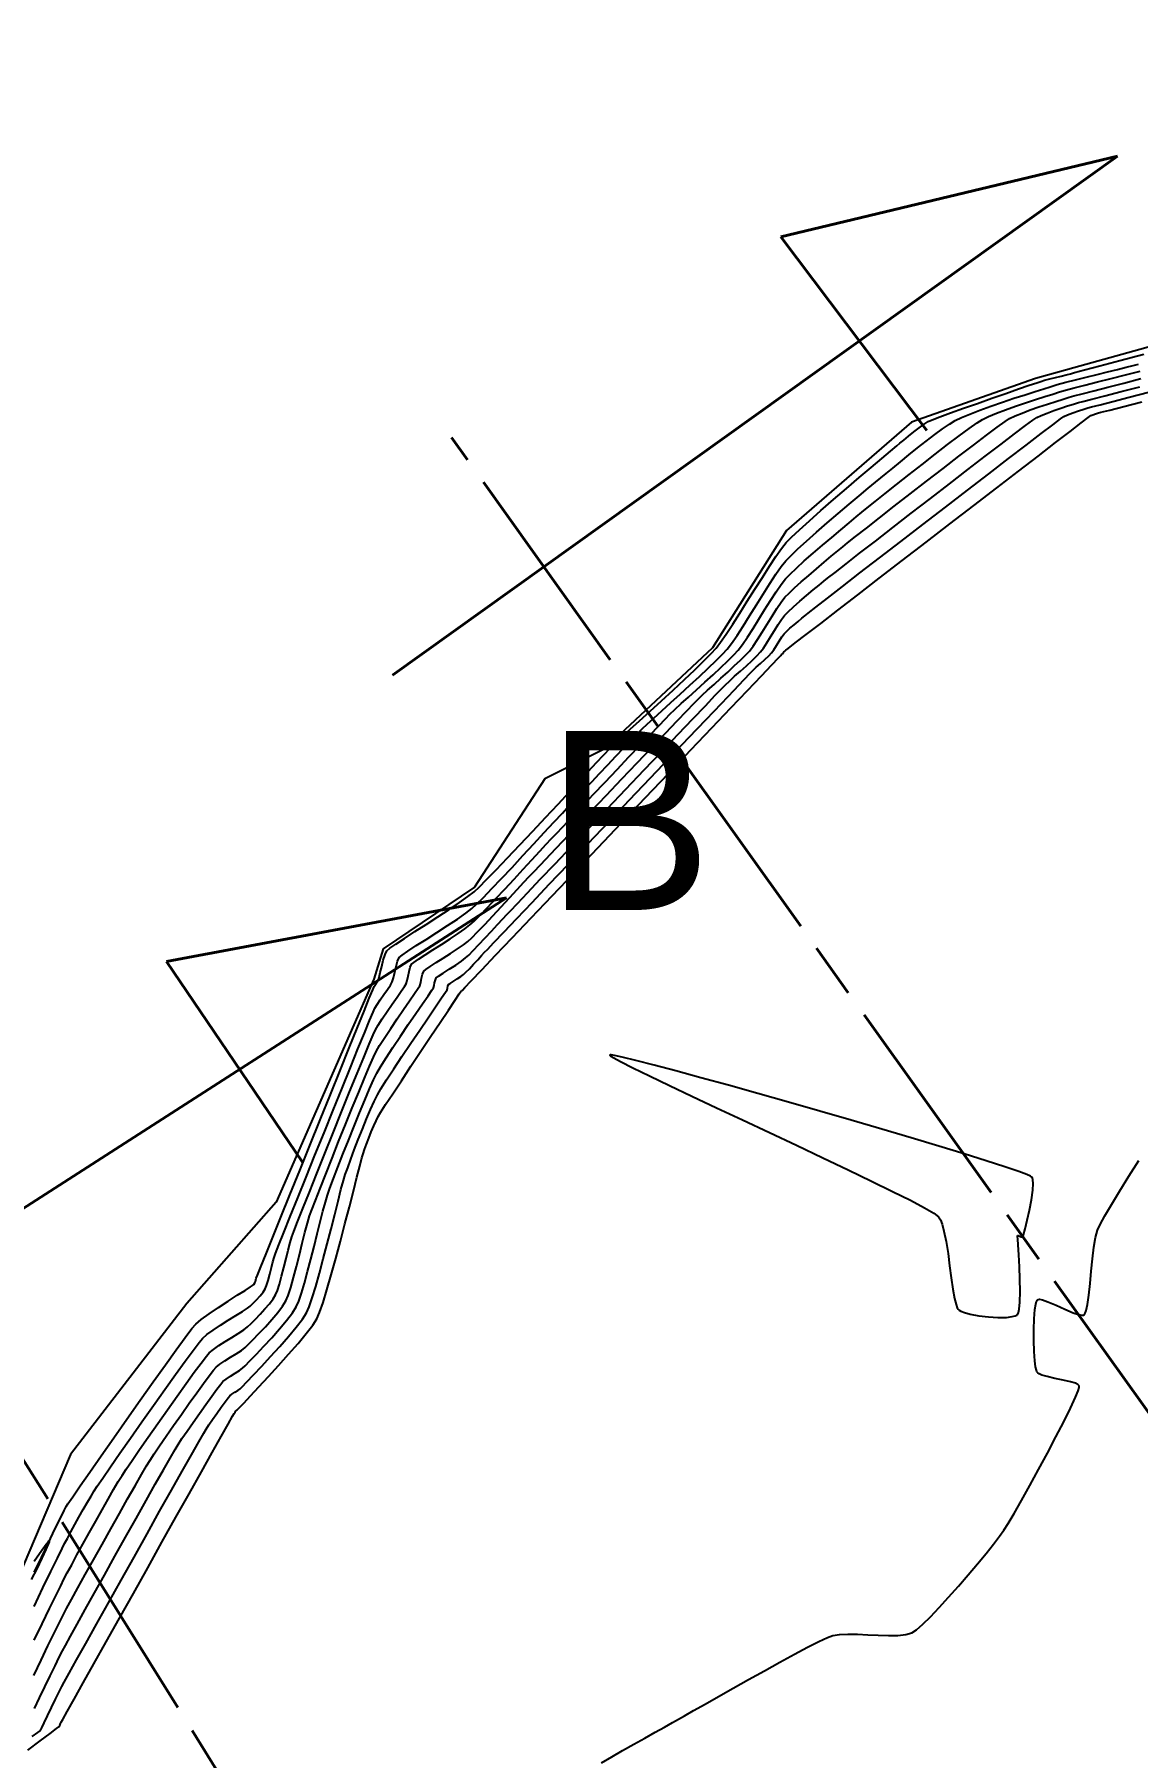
# Model space of a CAD drawing. Header units: metres. Extents: x 708931 to 723899, y 5405153 to 5413472.
# Drawn here: x 709783.1 to 709906.4, y 5412089.5 to 5412281.9 of the extents above; entities that cross this region are included whole.
import ezdxf

# ---------------------------------------------------------------- set-up
doc = ezdxf.new("R2010")
doc.units = ezdxf.units.M
doc.header["$LTSCALE"] = 12.7
doc.header["$MEASUREMENT"] = 0
doc.linetypes.add('ACAD_ISO08W100', pattern=[36, 24, -3, 6, -3])
for name, color, linetype in [('CONT-MJR1', 252, 'Continuous'), ('CONT-MNR1', 251, 'Continuous'), ('contornos2', 7, 'Continuous')]:
    doc.layers.add(name, color=color, linetype=linetype)
doc.layers.add('corte', color=214, linetype='ACAD_ISO08W100', lineweight=40)

msp = doc.modelspace()

# ---------------------------------------------------------------- linework, layer by layer
at = {"layer": 'CONT-MJR1', "elevation": 240, "flags": 128}
msp.add_lwpolyline([(709783.03, 5412098.7), (709783.85, 5412100.39), (709784.62, 5412101.99), (709785.32, 5412103.43), (709785.9, 5412104.61), (709786.32, 5412105.44), (709786.7, 5412106.15), (709787.26, 5412107.18), (709787.97, 5412108.47), (709788.79, 5412109.97), (709789.7, 5412111.61), (709790.66, 5412113.33), (709791.64, 5412115.08), (709792.6, 5412116.79), (709793.51, 5412118.41), (709794.35, 5412119.87), (709795.07, 5412121.13), (709795.64, 5412122.11), (709796.03, 5412122.75), (709796.48, 5412123.43), (709797.09, 5412124.34), (709797.83, 5412125.42), (709798.66, 5412126.61), (709799.53, 5412127.84), (709800.41, 5412129.08), (709801.25, 5412130.25), (709802.01, 5412131.3), (709802.65, 5412132.16), (709803.13, 5412132.79), (709803.41, 5412133.12), (709803.82, 5412133.45), (709804.38, 5412133.83), (709805.02, 5412134.22), (709805.66, 5412134.62), (709806.23, 5412134.99), (709806.65, 5412135.31), (709807, 5412135.64), (709807.53, 5412136.17), (709808.19, 5412136.86), (709808.91, 5412137.63), (709809.63, 5412138.44), (709810.29, 5412139.23), (709810.84, 5412139.94), (709811.21, 5412140.52), (709811.47, 5412141.12), (709811.76, 5412142.02), (709812.07, 5412143.12), (709812.39, 5412144.36), (709812.72, 5412145.67), (709813.04, 5412146.95), (709813.34, 5412148.16), (709813.62, 5412149.2), (709813.86, 5412150), (709814.11, 5412150.67), (709814.5, 5412151.72), (709815.03, 5412153.08), (709815.66, 5412154.68), (709816.36, 5412156.45), (709817.1, 5412158.32), (709817.87, 5412160.22), (709818.62, 5412162.08), (709819.34, 5412163.83), (709819.99, 5412165.4), (709820.55, 5412166.73), (709820.99, 5412167.73), (709821.28, 5412168.35), (709821.68, 5412169.04), (709822.25, 5412169.93), (709822.92, 5412170.95), (709823.64, 5412172.02), (709824.36, 5412173.07), (709825.03, 5412174.04), (709825.59, 5412174.85), (709825.98, 5412175.43), (709826.16, 5412175.71), (709826.27, 5412176.07), (709826.37, 5412176.55), (709826.49, 5412177.01), (709826.63, 5412177.34), (709826.86, 5412177.53), (709827.34, 5412177.86), (709828.01, 5412178.29), (709828.78, 5412178.79), (709829.59, 5412179.31), (709830.37, 5412179.82), (709831.04, 5412180.28), (709831.53, 5412180.65), (709831.98, 5412181.07), (709832.63, 5412181.73), (709833.43, 5412182.56), (709834.32, 5412183.52), (709835.26, 5412184.52), (709836.19, 5412185.52), (709837.05, 5412186.46), (709837.8, 5412187.27), (709838.39, 5412187.89), (709838.86, 5412188.39), (709839.68, 5412189.25), (709840.78, 5412190.41), (709842.12, 5412191.82), (709843.64, 5412193.42), (709845.28, 5412195.16), (709847.01, 5412196.97), (709848.76, 5412198.81), (709850.47, 5412200.61), (709852.11, 5412202.33), (709853.61, 5412203.91), (709854.93, 5412205.28), (709856, 5412206.41), (709856.79, 5412207.22), (709857.23, 5412207.67), (709857.72, 5412208.14), (709858.34, 5412208.71), (709859.05, 5412209.35), (709859.81, 5412210.04), (709860.58, 5412210.73), (709861.32, 5412211.42), (709862, 5412212.05), (709862.57, 5412212.62), (709863, 5412213.08), (709863.42, 5412213.64), (709863.91, 5412214.37), (709864.43, 5412215.2), (709864.98, 5412216.09), (709865.53, 5412216.98), (709866.06, 5412217.82), (709866.56, 5412218.54), (709866.98, 5412219.09), (709867.43, 5412219.56), (709868.05, 5412220.14), (709868.8, 5412220.81), (709869.63, 5412221.53), (709870.49, 5412222.27), (709871.35, 5412222.99), (709872.16, 5412223.67), (709872.87, 5412224.26), (709873.45, 5412224.73), (709873.97, 5412225.15), (709874.87, 5412225.86), (709876.08, 5412226.82), (709877.55, 5412227.96), (709879.2, 5412229.25), (709880.97, 5412230.64), (709882.8, 5412232.06), (709884.64, 5412233.48), (709886.41, 5412234.84), (709888.05, 5412236.09), (709889.5, 5412237.19), (709890.69, 5412238.08), (709891.57, 5412238.72), (709892.08, 5412239.05), (709892.69, 5412239.34), (709893.48, 5412239.66), (709894.38, 5412240), (709895.35, 5412240.34), (709896.32, 5412240.66), (709897.25, 5412240.96), (709898.07, 5412241.22), (709898.73, 5412241.42), (709899.27, 5412241.57), (709900.21, 5412241.82), (709901.5, 5412242.15), (709903.05, 5412242.56), (709904.83, 5412243.01), (709906.75, 5412243.5)], dxfattribs=at)
at = {"layer": 'CONT-MNR1', "flags": 128}
for points, elevation in [([(709783.09, 5412110.23), (709783.88, 5412111.87), (709784.67, 5412113.51), (709785.4, 5412115.01), (709786, 5412116.26), (709786.41, 5412117.1), (709786.56, 5412117.41), (709786.6, 5412117.49), (709786.64, 5412117.56), (709786.84, 5412117.85), (709787.38, 5412118.63), (709788.23, 5412119.85), (709789.31, 5412121.4), (709790.58, 5412123.22), (709791.97, 5412125.22), (709793.44, 5412127.31), (709794.93, 5412129.43), (709796.38, 5412131.48), (709797.74, 5412133.38), (709798.95, 5412135.06), (709799.96, 5412136.43), (709800.7, 5412137.42), (709801.14, 5412137.93), (709801.75, 5412138.45), (709802.63, 5412139.09), (709803.66, 5412139.79), (709804.74, 5412140.49), (709805.77, 5412141.15), (709806.64, 5412141.69), (709807.25, 5412142.07), (709807.49, 5412142.22), (709807.63, 5412142.36), (709807.75, 5412142.52), (709807.8, 5412142.67), (709807.85, 5412142.88), (709807.9, 5412143.06), (709808.04, 5412143.4), (709808.41, 5412144.33), (709808.99, 5412145.77), (709809.75, 5412147.64), (709810.65, 5412149.86), (709811.66, 5412152.37), (709812.75, 5412155.06), (709813.88, 5412157.88), (709815.04, 5412160.73), (709816.18, 5412163.55), (709817.27, 5412166.25), (709818.28, 5412168.76), (709819.18, 5412170.99), (709819.95, 5412172.87), (709820.53, 5412174.31), (709820.92, 5412175.25), (709821.06, 5412175.61), (709821.22, 5412175.85), (709821.42, 5412176.14), (709821.57, 5412176.38), (709821.64, 5412176.64), (709821.76, 5412177.17), (709821.91, 5412177.85), (709822.09, 5412178.56), (709822.29, 5412179.19), (709822.5, 5412179.61), (709822.82, 5412179.89), (709823.5, 5412180.37), (709824.45, 5412181), (709825.6, 5412181.75), (709826.87, 5412182.56), (709828.17, 5412183.4), (709829.44, 5412184.22), (709830.59, 5412184.99), (709831.55, 5412185.66), (709832.23, 5412186.18), (709832.79, 5412186.71), (709833.64, 5412187.56), (709834.72, 5412188.67), (709835.98, 5412189.98), (709837.35, 5412191.44), (709838.79, 5412192.96), (709840.23, 5412194.51), (709841.62, 5412196), (709842.91, 5412197.38), (709844.03, 5412198.59), (709844.93, 5412199.57), (709845.55, 5412200.24), (709845.85, 5412200.56), (709846.13, 5412200.86), (709846.49, 5412201.24), (709846.89, 5412201.66), (709847.29, 5412202.08), (709847.65, 5412202.46), (709847.94, 5412202.75), (709848.23, 5412203.03), (709848.83, 5412203.58), (709849.69, 5412204.35), (709850.74, 5412205.3), (709851.92, 5412206.38), (709853.19, 5412207.54), (709854.48, 5412208.73), (709855.74, 5412209.9), (709856.9, 5412211), (709857.92, 5412211.98), (709858.73, 5412212.8), (709859.29, 5412213.4), (709859.79, 5412214.06), (709860.42, 5412214.97), (709861.15, 5412216.07), (709861.94, 5412217.31), (709862.77, 5412218.64), (709863.62, 5412219.99), (709864.45, 5412221.31), (709865.25, 5412222.55), (709865.97, 5412223.64), (709866.61, 5412224.55), (709867.12, 5412225.2), (709867.71, 5412225.8), (709868.59, 5412226.63), (709869.71, 5412227.64), (709871, 5412228.78), (709872.39, 5412230), (709873.84, 5412231.24), (709875.26, 5412232.45), (709876.6, 5412233.58), (709877.79, 5412234.58), (709878.77, 5412235.4), (709879.47, 5412235.99), (709879.83, 5412236.29), (709880.25, 5412236.63), (709880.78, 5412237.07), (709881.38, 5412237.55), (709881.98, 5412238.02), (709882.53, 5412238.42), (709882.98, 5412238.71), (709883.43, 5412238.9), (709884.3, 5412239.23), (709885.49, 5412239.67), (709886.92, 5412240.19), (709888.48, 5412240.74), (709890.09, 5412241.31), (709891.65, 5412241.86), (709893.07, 5412242.35), (709894.26, 5412242.76), (709895.12, 5412243.05), (709895.56, 5412243.2), (709896, 5412243.32), (709896.57, 5412243.47), (709897.21, 5412243.63), (709897.84, 5412243.79), (709898.42, 5412243.93), (709898.87, 5412244.04), (709899.33, 5412244.17), (709900.45, 5412244.47), (709902.16, 5412244.93), (709904.4, 5412245.52), (709907.09, 5412246.25)], 243), ([(709783.07, 5412106.4), (709784.06, 5412108.47), (709784.95, 5412110.29), (709785.67, 5412111.78), (709786.2, 5412112.86), (709786.48, 5412113.42), (709786.79, 5412114), (709787.17, 5412114.72), (709787.61, 5412115.53), (709788.08, 5412116.38), (709788.56, 5412117.23), (709789.02, 5412118.03), (709789.43, 5412118.73), (709789.77, 5412119.29), (709790.12, 5412119.81), (709790.75, 5412120.74), (709791.61, 5412121.99), (709792.66, 5412123.5), (709793.85, 5412125.2), (709795.11, 5412127), (709796.4, 5412128.83), (709797.67, 5412130.62), (709798.87, 5412132.3), (709799.94, 5412133.78), (709800.84, 5412134.99), (709801.51, 5412135.87), (709801.89, 5412136.33), (709802.39, 5412136.75), (709803.09, 5412137.25), (709803.91, 5412137.79), (709804.77, 5412138.35), (709805.61, 5412138.88), (709806.34, 5412139.34), (709806.9, 5412139.7), (709807.21, 5412139.92), (709807.52, 5412140.22), (709807.91, 5412140.62), (709808.32, 5412141.07), (709808.67, 5412141.5), (709808.9, 5412141.85), (709809.05, 5412142.23), (709809.22, 5412142.81), (709809.4, 5412143.51), (709809.58, 5412144.23), (709809.74, 5412144.88), (709809.89, 5412145.37), (709810.05, 5412145.8), (709810.43, 5412146.76), (709810.99, 5412148.16), (709811.7, 5412149.94), (709812.54, 5412152.02), (709813.46, 5412154.32), (709814.45, 5412156.78), (709815.47, 5412159.3), (709816.49, 5412161.83), (709817.48, 5412164.28), (709818.42, 5412166.58), (709819.26, 5412168.65), (709819.98, 5412170.43), (709820.56, 5412171.82), (709820.95, 5412172.77), (709821.14, 5412173.19), (709821.39, 5412173.61), (709821.75, 5412174.14), (709822.16, 5412174.72), (709822.56, 5412175.29), (709822.89, 5412175.79), (709823.1, 5412176.16), (709823.25, 5412176.61), (709823.39, 5412177.21), (709823.53, 5412177.86), (709823.68, 5412178.44), (709823.87, 5412178.85), (709824.19, 5412179.12), (709824.85, 5412179.58), (709825.78, 5412180.19), (709826.88, 5412180.89), (709828.07, 5412181.66), (709829.26, 5412182.43), (709830.37, 5412183.16), (709831.31, 5412183.81), (709832, 5412184.34), (709832.52, 5412184.83), (709833.28, 5412185.58), (709834.22, 5412186.55), (709835.3, 5412187.69), (709836.48, 5412188.93), (709837.7, 5412190.24), (709838.91, 5412191.54), (709840.08, 5412192.81), (709841.16, 5412193.97), (709842.1, 5412194.98), (709842.84, 5412195.79), (709843.36, 5412196.33), (709843.9, 5412196.91), (709844.59, 5412197.64), (709845.39, 5412198.49), (709846.27, 5412199.42), (709847.18, 5412200.38), (709848.09, 5412201.34), (709848.97, 5412202.27), (709849.78, 5412203.11), (709850.48, 5412203.83), (709851.03, 5412204.39), (709851.58, 5412204.91), (709852.32, 5412205.6), (709853.21, 5412206.41), (709854.21, 5412207.32), (709855.28, 5412208.28), (709856.36, 5412209.27), (709857.42, 5412210.24), (709858.41, 5412211.17), (709859.29, 5412212.01), (709860.01, 5412212.73), (709860.52, 5412213.29), (709861.02, 5412213.94), (709861.63, 5412214.82), (709862.3, 5412215.87), (709863.03, 5412217.03), (709863.79, 5412218.24), (709864.55, 5412219.45), (709865.28, 5412220.61), (709865.96, 5412221.65), (709866.57, 5412222.52), (709867.08, 5412223.16), (709867.63, 5412223.73), (709868.42, 5412224.49), (709869.4, 5412225.37), (709870.51, 5412226.36), (709871.71, 5412227.4), (709872.94, 5412228.45), (709874.15, 5412229.48), (709875.28, 5412230.43), (709876.29, 5412231.26), (709877.11, 5412231.95), (709877.7, 5412232.43), (709878.29, 5412232.92), (709879.03, 5412233.52), (709879.88, 5412234.22), (709880.81, 5412234.98), (709881.78, 5412235.76), (709882.76, 5412236.53), (709883.71, 5412237.25), (709884.59, 5412237.9), (709885.37, 5412238.43), (709886.01, 5412238.82), (709886.71, 5412239.16), (709887.65, 5412239.55), (709888.76, 5412239.97), (709889.99, 5412240.42), (709891.28, 5412240.87), (709892.57, 5412241.31), (709893.81, 5412241.71), (709894.93, 5412242.08), (709895.89, 5412242.38), (709896.61, 5412242.6), (709897.38, 5412242.83), (709898.35, 5412243.09), (709899.45, 5412243.37), (709900.63, 5412243.67), (709901.85, 5412243.97), (709903.03, 5412244.26), (709904.14, 5412244.54), (709905.11, 5412244.78), (709905.89, 5412244.98), (709906.48, 5412245.13)], 242), ([(709783.08, 5412102.63), (709783.97, 5412104.47), (709784.78, 5412106.15), (709785.48, 5412107.59), (709786.04, 5412108.71), (709786.4, 5412109.43), (709786.78, 5412110.14), (709787.27, 5412111.06), (709787.86, 5412112.15), (709788.52, 5412113.35), (709789.23, 5412114.62), (709789.95, 5412115.91), (709790.66, 5412117.18), (709791.34, 5412118.37), (709791.95, 5412119.44), (709792.48, 5412120.34), (709792.9, 5412121.02), (709793.35, 5412121.71), (709794.02, 5412122.7), (709794.86, 5412123.92), (709795.83, 5412125.31), (709796.88, 5412126.81), (709797.96, 5412128.35), (709799.04, 5412129.86), (709800.06, 5412131.28), (709800.97, 5412132.54), (709801.74, 5412133.58), (709802.32, 5412134.33), (709802.65, 5412134.72), (709803.1, 5412135.1), (709803.72, 5412135.52), (709804.43, 5412135.97), (709805.17, 5412136.43), (709805.88, 5412136.87), (709806.49, 5412137.28), (709806.93, 5412137.61), (709807.32, 5412137.98), (709807.81, 5412138.46), (709808.34, 5412139.02), (709808.87, 5412139.62), (709809.36, 5412140.2), (709809.77, 5412140.74), (709810.06, 5412141.18), (709810.26, 5412141.66), (709810.48, 5412142.38), (709810.72, 5412143.26), (709810.97, 5412144.24), (709811.22, 5412145.24), (709811.46, 5412146.2), (709811.68, 5412147.04), (709811.88, 5412147.68), (709812.09, 5412148.27), (709812.51, 5412149.35), (709813.1, 5412150.84), (709813.83, 5412152.67), (709814.65, 5412154.74), (709815.55, 5412156.98), (709816.48, 5412159.3), (709817.42, 5412161.62), (709818.32, 5412163.85), (709819.16, 5412165.91), (709819.91, 5412167.71), (709820.52, 5412169.18), (709820.96, 5412170.23), (709821.21, 5412170.77), (709821.53, 5412171.32), (709821.98, 5412172.02), (709822.52, 5412172.82), (709823.08, 5412173.64), (709823.63, 5412174.42), (709824.1, 5412175.11), (709824.45, 5412175.63), (709824.63, 5412175.93), (709824.75, 5412176.29), (709824.86, 5412176.78), (709824.97, 5412177.3), (709825.1, 5412177.77), (709825.25, 5412178.1), (709825.5, 5412178.31), (709826.03, 5412178.68), (709826.77, 5412179.16), (709827.64, 5412179.72), (709828.59, 5412180.33), (709829.55, 5412180.94), (709830.44, 5412181.53), (709831.2, 5412182.06), (709831.76, 5412182.5), (709832.23, 5412182.93), (709832.9, 5412183.6), (709833.73, 5412184.45), (709834.66, 5412185.44), (709835.67, 5412186.51), (709836.71, 5412187.62), (709837.73, 5412188.73), (709838.7, 5412189.78), (709839.58, 5412190.72), (709840.31, 5412191.52), (709840.87, 5412192.11), (709841.4, 5412192.67), (709842.18, 5412193.49), (709843.16, 5412194.53), (709844.3, 5412195.73), (709845.56, 5412197.06), (709846.88, 5412198.45), (709848.23, 5412199.87), (709849.54, 5412201.26), (709850.79, 5412202.56), (709851.92, 5412203.74), (709852.88, 5412204.75), (709853.63, 5412205.53), (709854.13, 5412206.03), (709854.68, 5412206.56), (709855.38, 5412207.21), (709856.2, 5412207.95), (709857.1, 5412208.76), (709858.02, 5412209.59), (709858.94, 5412210.43), (709859.82, 5412211.24), (709860.61, 5412211.99), (709861.27, 5412212.65), (709861.76, 5412213.19), (709862.24, 5412213.82), (709862.8, 5412214.64), (709863.41, 5412215.6), (709864.06, 5412216.64), (709864.71, 5412217.7), (709865.36, 5412218.73), (709865.98, 5412219.69), (709866.54, 5412220.5), (709867.03, 5412221.13), (709867.55, 5412221.67), (709868.27, 5412222.35), (709869.14, 5412223.14), (709870.12, 5412224), (709871.16, 5412224.9), (709872.21, 5412225.78), (709873.22, 5412226.63), (709874.15, 5412227.41), (709874.95, 5412228.07), (709875.58, 5412228.58), (709876.17, 5412229.06), (709877.05, 5412229.77), (709878.17, 5412230.66), (709879.45, 5412231.68), (709880.85, 5412232.79), (709882.3, 5412233.93), (709883.76, 5412235.06), (709885.16, 5412236.14), (709886.45, 5412237.11), (709887.56, 5412237.93), (709888.45, 5412238.56), (709889.05, 5412238.93), (709889.74, 5412239.27), (709890.62, 5412239.64), (709891.63, 5412240.02), (709892.73, 5412240.42), (709893.86, 5412240.8), (709894.97, 5412241.16), (709896.01, 5412241.5), (709896.92, 5412241.78), (709897.67, 5412242.01), (709898.32, 5412242.2), (709899.29, 5412242.46), (709900.5, 5412242.77), (709901.91, 5412243.13), (709903.44, 5412243.52), (709905.05, 5412243.93), (709906.67, 5412244.34)], 241), ([(709782.87, 5412091.86), (709783.5, 5412092.33), (709783.73, 5412092.5), (709783.78, 5412092.57), (709783.83, 5412092.63), (709783.94, 5412092.85), (709784.2, 5412093.41), (709784.58, 5412094.2), (709785.02, 5412095.12), (709785.46, 5412096.04), (709785.86, 5412096.86), (709786.17, 5412097.45), (709786.43, 5412097.94), (709786.99, 5412098.96), (709787.81, 5412100.43), (709788.84, 5412102.27), (709790.04, 5412104.42), (709791.37, 5412106.79), (709792.78, 5412109.32), (709794.24, 5412111.91), (709795.69, 5412114.5), (709797.1, 5412117.02), (709798.43, 5412119.38), (709799.63, 5412121.51), (709800.66, 5412123.34), (709801.47, 5412124.78), (709802.03, 5412125.76), (709802.3, 5412126.21), (709802.6, 5412126.68), (709803.02, 5412127.28), (709803.49, 5412127.96), (709803.97, 5412128.64), (709804.41, 5412129.24), (709804.74, 5412129.69), (709804.93, 5412129.91), (709805.17, 5412130.1), (709805.5, 5412130.31), (709805.84, 5412130.52), (709806.09, 5412130.69), (709806.32, 5412130.93), (709806.85, 5412131.47), (709807.6, 5412132.25), (709808.5, 5412133.22), (709809.5, 5412134.29), (709810.52, 5412135.42), (709811.5, 5412136.54), (709812.37, 5412137.58), (709813.07, 5412138.48), (709813.52, 5412139.18), (709813.81, 5412139.85), (709814.16, 5412140.86), (709814.54, 5412142.13), (709814.96, 5412143.61), (709815.39, 5412145.22), (709815.82, 5412146.89), (709816.25, 5412148.57), (709816.66, 5412150.18), (709817.03, 5412151.66), (709817.36, 5412152.94), (709817.64, 5412153.95), (709817.84, 5412154.63), (709818.11, 5412155.39), (709818.45, 5412156.33), (709818.85, 5412157.39), (709819.3, 5412158.54), (709819.76, 5412159.7), (709820.22, 5412160.83), (709820.67, 5412161.88), (709821.08, 5412162.79), (709821.43, 5412163.51), (709821.83, 5412164.19), (709822.45, 5412165.19), (709823.26, 5412166.42), (709824.18, 5412167.82), (709825.17, 5412169.29), (709826.16, 5412170.76), (709827.1, 5412172.14), (709827.93, 5412173.37), (709828.6, 5412174.35), (709829.05, 5412175.01), (709829.22, 5412175.27), (709829.27, 5412175.44), (709829.32, 5412175.67), (709829.38, 5412175.83), (709829.55, 5412175.96), (709829.9, 5412176.19), (709830.34, 5412176.47), (709830.76, 5412176.74), (709831.06, 5412176.96), (709831.32, 5412177.21), (709831.71, 5412177.61), (709832.17, 5412178.11), (709832.65, 5412178.62), (709833.08, 5412179.09), (709833.41, 5412179.45), (709833.72, 5412179.77), (709834.46, 5412180.55), (709835.57, 5412181.71), (709837, 5412183.22), (709838.71, 5412185.01), (709840.64, 5412187.04), (709842.75, 5412189.25), (709844.98, 5412191.59), (709847.28, 5412194.02), (709849.61, 5412196.46), (709851.91, 5412198.88), (709854.14, 5412201.22), (709856.24, 5412203.42), (709858.17, 5412205.45), (709859.87, 5412207.23), (709861.29, 5412208.73), (709862.39, 5412209.88), (709863.12, 5412210.64), (709863.42, 5412210.95), (709863.77, 5412211.28), (709864.23, 5412211.69), (709864.72, 5412212.14), (709865.16, 5412212.55), (709865.47, 5412212.87), (709865.72, 5412213.22), (709866.02, 5412213.69), (709866.34, 5412214.2), (709866.64, 5412214.67), (709866.89, 5412215.01), (709867.15, 5412215.28), (709867.54, 5412215.63), (709867.99, 5412216.02), (709868.45, 5412216.4), (709868.87, 5412216.75), (709869.19, 5412217.02), (709869.56, 5412217.31), (709870.42, 5412217.98), (709871.72, 5412218.99), (709873.39, 5412220.28), (709875.36, 5412221.8), (709877.56, 5412223.5), (709879.93, 5412225.32), (709882.4, 5412227.23), (709884.91, 5412229.16), (709887.38, 5412231.06), (709889.75, 5412232.88), (709891.95, 5412234.57), (709893.92, 5412236.08), (709895.6, 5412237.36), (709896.9, 5412238.35), (709897.77, 5412239.01), (709898.14, 5412239.27), (709898.57, 5412239.47), (709899.15, 5412239.69), (709899.79, 5412239.9), (709900.38, 5412240.09), (709900.84, 5412240.23), (709901.24, 5412240.34), (709902.2, 5412240.59), (709903.62, 5412240.96), (709905.46, 5412241.43), (709907.62, 5412241.98)], 238), ([(709783.1, 5412094.99), (709783.67, 5412096.18), (709784.27, 5412097.42), (709784.86, 5412098.64), (709785.41, 5412099.77), (709785.88, 5412100.73), (709786.24, 5412101.45), (709786.57, 5412102.05), (709787.12, 5412103.06), (709787.87, 5412104.41), (709788.77, 5412106.05), (709789.8, 5412107.9), (709790.92, 5412109.9), (709792.09, 5412112), (709793.28, 5412114.13), (709794.46, 5412116.22), (709795.58, 5412118.21), (709796.61, 5412120.04), (709797.52, 5412121.65), (709798.28, 5412122.97), (709798.84, 5412123.93), (709799.17, 5412124.48), (709799.59, 5412125.14), (709800.16, 5412125.98), (709800.83, 5412126.94), (709801.54, 5412127.95), (709802.25, 5412128.95), (709802.92, 5412129.87), (709803.49, 5412130.65), (709803.92, 5412131.22), (709804.17, 5412131.52), (709804.52, 5412131.79), (709805, 5412132.1), (709805.52, 5412132.43), (709806.01, 5412132.74), (709806.37, 5412133), (709806.66, 5412133.28), (709807.19, 5412133.82), (709807.91, 5412134.56), (709808.74, 5412135.45), (709809.63, 5412136.41), (709810.5, 5412137.39), (709811.29, 5412138.33), (709811.93, 5412139.17), (709812.37, 5412139.85), (709812.64, 5412140.48), (709812.95, 5412141.38), (709813.28, 5412142.5), (709813.63, 5412143.79), (709813.99, 5412145.17), (709814.35, 5412146.59), (709814.7, 5412148), (709815.03, 5412149.34), (709815.34, 5412150.54), (709815.62, 5412151.55), (709815.85, 5412152.31), (709816.13, 5412153.1), (709816.53, 5412154.17), (709817.02, 5412155.46), (709817.58, 5412156.9), (709818.19, 5412158.44), (709818.82, 5412160.01), (709819.44, 5412161.53), (709820.02, 5412162.95), (709820.56, 5412164.2), (709821.01, 5412165.21), (709821.36, 5412165.93), (709821.79, 5412166.67), (709822.41, 5412167.66), (709823.17, 5412168.83), (709824.01, 5412170.09), (709824.88, 5412171.37), (709825.72, 5412172.6), (709826.47, 5412173.7), (709827.09, 5412174.6), (709827.52, 5412175.22), (709827.69, 5412175.49), (709827.76, 5412175.73), (709827.83, 5412176.05), (709827.91, 5412176.36), (709828, 5412176.58), (709828.25, 5412176.78), (709828.77, 5412177.12), (709829.45, 5412177.56), (709830.18, 5412178.02), (709830.83, 5412178.46), (709831.29, 5412178.81), (709831.64, 5412179.13), (709832.15, 5412179.65), (709832.78, 5412180.31), (709833.46, 5412181.05), (709834.17, 5412181.81), (709834.84, 5412182.53), (709835.44, 5412183.17), (709835.9, 5412183.67), (709836.29, 5412184.08), (709837.08, 5412184.91), (709838.22, 5412186.1), (709839.63, 5412187.6), (709841.29, 5412189.34), (709843.13, 5412191.27), (709845.1, 5412193.34), (709847.14, 5412195.49), (709849.21, 5412197.67), (709851.25, 5412199.81), (709853.21, 5412201.87), (709855.04, 5412203.79), (709856.68, 5412205.51), (709858.08, 5412206.98), (709859.19, 5412208.14), (709859.96, 5412208.93), (709860.32, 5412209.31), (709860.77, 5412209.73), (709861.34, 5412210.26), (709862, 5412210.85), (709862.67, 5412211.45), (709863.3, 5412212.04), (709863.84, 5412212.56), (709864.23, 5412212.98), (709864.57, 5412213.42), (709864.95, 5412214), (709865.37, 5412214.67), (709865.8, 5412215.37), (709866.21, 5412216.03), (709866.6, 5412216.61), (709866.94, 5412217.05), (709867.35, 5412217.47), (709867.94, 5412218.02), (709868.65, 5412218.64), (709869.4, 5412219.28), (709870.14, 5412219.9), (709870.8, 5412220.45), (709871.32, 5412220.87), (709871.74, 5412221.21), (709872.59, 5412221.87), (709873.8, 5412222.82), (709875.32, 5412224), (709877.09, 5412225.37), (709879.03, 5412226.88), (709881.1, 5412228.48), (709883.23, 5412230.13), (709885.36, 5412231.77), (709887.42, 5412233.36), (709889.37, 5412234.85), (709891.13, 5412236.2), (709892.64, 5412237.35), (709893.85, 5412238.26), (709894.69, 5412238.88), (709895.11, 5412239.16), (709895.61, 5412239.4), (709896.27, 5412239.66), (709897.02, 5412239.93), (709897.8, 5412240.2), (709898.56, 5412240.45), (709899.24, 5412240.66), (709899.78, 5412240.83), (709900.28, 5412240.96), (709901.28, 5412241.22), (709902.73, 5412241.6), (709904.54, 5412242.06), (709906.64, 5412242.6)], 239), ([(709782.35, 5412090.33), (709783.76, 5412091.39), (709784.86, 5412092.22), (709785.58, 5412092.76), (709785.85, 5412092.97), (709785.93, 5412093.12), (709786.02, 5412093.31), (709786.09, 5412093.46), (709786.27, 5412093.79), (709786.76, 5412094.67), (709787.54, 5412096.05), (709788.54, 5412097.85), (709789.75, 5412100), (709791.12, 5412102.43), (709792.6, 5412105.07), (709794.16, 5412107.86), (709795.76, 5412110.71), (709797.36, 5412113.57), (709798.92, 5412116.35), (709800.4, 5412118.99), (709801.77, 5412121.42), (709802.97, 5412123.57), (709803.98, 5412125.37), (709804.75, 5412126.74), (709805.25, 5412127.63), (709805.43, 5412127.94), (709805.52, 5412128.08), (709805.63, 5412128.23), (709805.69, 5412128.31), (709805.75, 5412128.35), (709805.8, 5412128.39), (709805.99, 5412128.58), (709806.49, 5412129.1), (709807.24, 5412129.9), (709808.19, 5412130.91), (709809.26, 5412132.06), (709810.39, 5412133.29), (709811.51, 5412134.55), (709812.57, 5412135.76), (709813.49, 5412136.87), (709814.22, 5412137.81), (709814.68, 5412138.51), (709814.98, 5412139.22), (709815.36, 5412140.33), (709815.8, 5412141.75), (709816.28, 5412143.42), (709816.79, 5412145.26), (709817.3, 5412147.19), (709817.81, 5412149.13), (709818.3, 5412151.02), (709818.75, 5412152.78), (709819.14, 5412154.32), (709819.46, 5412155.58), (709819.7, 5412156.48), (709819.83, 5412156.94), (709820, 5412157.42), (709820.22, 5412158.02), (709820.48, 5412158.69), (709820.75, 5412159.39), (709821.03, 5412160.05), (709821.28, 5412160.63), (709821.5, 5412161.09), (709821.78, 5412161.55), (709822.35, 5412162.43), (709823.14, 5412163.64), (709824.11, 5412165.1), (709825.18, 5412166.71), (709826.3, 5412168.39), (709827.41, 5412170.06), (709828.45, 5412171.62), (709829.37, 5412172.99), (709830.1, 5412174.07), (709830.58, 5412174.79), (709830.75, 5412175.05), (709830.79, 5412175.08), (709830.83, 5412175.12), (709830.88, 5412175.17), (709830.93, 5412175.22), (709831.19, 5412175.5), (709831.92, 5412176.27), (709833.09, 5412177.49), (709834.63, 5412179.11), (709836.49, 5412181.06), (709838.61, 5412183.29), (709840.95, 5412185.75), (709843.45, 5412188.37), (709846.05, 5412191.1), (709848.71, 5412193.9), (709851.37, 5412196.69), (709853.97, 5412199.42), (709856.47, 5412202.05), (709858.81, 5412204.5), (709860.94, 5412206.74), (709862.8, 5412208.69), (709864.34, 5412210.31), (709865.51, 5412211.53), (709866.25, 5412212.31), (709866.51, 5412212.59), (709866.61, 5412212.68), (709866.71, 5412212.77), (709866.78, 5412212.87), (709866.84, 5412212.98), (709866.95, 5412213.07), (709867.07, 5412213.17), (709867.34, 5412213.38), (709868.13, 5412213.99), (709869.35, 5412214.93), (709870.97, 5412216.17), (709872.9, 5412217.66), (709875.11, 5412219.36), (709877.52, 5412221.22), (709880.09, 5412223.19), (709882.74, 5412225.23), (709885.42, 5412227.29), (709888.07, 5412229.33), (709890.64, 5412231.3), (709893.06, 5412233.16), (709895.27, 5412234.86), (709897.22, 5412236.36), (709898.84, 5412237.6), (709900.08, 5412238.55), (709900.88, 5412239.16), (709901.17, 5412239.38), (709901.39, 5412239.47), (709901.67, 5412239.57), (709901.9, 5412239.64), (709902.27, 5412239.74), (709903.27, 5412239.99), (709904.83, 5412240.39), (709906.86, 5412240.91)], 237), ([(709846.48, 5412088.94), (709847.63, 5412089.61), (709848.84, 5412090.31), (709850.08, 5412091.01), (709851.31, 5412091.7), (709852.47, 5412092.35), (709853.52, 5412092.93), (709854.41, 5412093.42), (709855.09, 5412093.8), (709855.76, 5412094.18), (709856.77, 5412094.76), (709858.05, 5412095.49), (709859.55, 5412096.34), (709861.19, 5412097.27), (709862.92, 5412098.24), (709864.69, 5412099.22), (709866.41, 5412100.18), (709868.04, 5412101.06), (709869.51, 5412101.84), (709870.75, 5412102.47), (709871.72, 5412102.93), (709872.33, 5412103.16), (709873.07, 5412103.28), (709874, 5412103.31), (709875.07, 5412103.29), (709876.23, 5412103.23), (709877.4, 5412103.18), (709878.54, 5412103.14), (709879.58, 5412103.16), (709880.47, 5412103.25), (709881.14, 5412103.44), (709881.66, 5412103.78), (709882.37, 5412104.4), (709883.23, 5412105.25), (709884.21, 5412106.27), (709885.27, 5412107.43), (709886.36, 5412108.65), (709887.44, 5412109.91), (709888.49, 5412111.15), (709889.45, 5412112.32), (709890.29, 5412113.37), (709890.97, 5412114.24), (709891.45, 5412114.9), (709891.94, 5412115.66), (709892.61, 5412116.79), (709893.43, 5412118.23), (709894.35, 5412119.89), (709895.33, 5412121.68), (709896.31, 5412123.52), (709897.26, 5412125.33), (709898.13, 5412127.03), (709898.87, 5412128.53), (709899.43, 5412129.75), (709899.73, 5412130.47), (709899.84, 5412130.83), (709899.86, 5412130.98), (709899.86, 5412131.02), (709899.83, 5412131.08), (709899.71, 5412131.18), (709899.44, 5412131.32), (709898.9, 5412131.49), (709898.07, 5412131.68), (709897.15, 5412131.86), (709896.28, 5412132.06), (709895.7, 5412132.23), (709895.38, 5412132.39), (709895.23, 5412132.5), (709895.17, 5412132.56), (709895.14, 5412132.61), (709895.08, 5412132.78), (709894.99, 5412133.15), (709894.9, 5412133.82), (709894.82, 5412134.88), (709894.78, 5412136.09), (709894.78, 5412137.34), (709894.82, 5412138.53), (709894.91, 5412139.54), (709895.01, 5412140.16), (709895.1, 5412140.48), (709895.17, 5412140.61), (709895.2, 5412140.65), (709895.26, 5412140.68), (709895.42, 5412140.7), (709895.77, 5412140.64), (709896.37, 5412140.43), (709897.28, 5412140.03), (709898.25, 5412139.59), (709899.18, 5412139.19), (709899.8, 5412138.98), (709900.16, 5412138.92), (709900.33, 5412138.94), (709900.4, 5412138.96), (709900.44, 5412139), (709900.53, 5412139.13), (709900.64, 5412139.46), (709900.78, 5412140.1), (709900.93, 5412141.17), (709901.08, 5412142.45), (709901.21, 5412143.82), (709901.36, 5412145.21), (709901.51, 5412146.5), (709901.69, 5412147.6), (709901.9, 5412148.42), (709902.19, 5412149.05), (709902.74, 5412150.03), (709903.49, 5412151.3), (709904.4, 5412152.79), (709905.42, 5412154.44), (709906.51, 5412156.2)], 236), ([(709783.09, 5412111.47), (709783.95, 5412112.7), (709784.43, 5412113.37), (709784.66, 5412113.66), (709784.73, 5412113.74), (709784.75, 5412113.75), (709784.76, 5412113.73), (709784.74, 5412113.63), (709784.64, 5412113.35), (709784.39, 5412112.76), (709783.92, 5412111.77), (709783.36, 5412110.61), (709782.75, 5412109.39)], 243)]:
    msp.add_lwpolyline(points, dxfattribs=dict(at, elevation=elevation))
at = {"layer": 'CONT-MNR1', "elevation": 237, "flags": 128}
msp.add_lwpolyline([(709884.14, 5412149.91), (709884.21, 5412149.81), (709884.35, 5412149.57), (709884.53, 5412149.1), (709884.75, 5412148.32), (709884.99, 5412147.14), (709885.2, 5412145.82), (709885.38, 5412144.44), (709885.56, 5412143.08), (709885.74, 5412141.83), (709885.93, 5412140.77), (709886.1, 5412140.11), (709886.24, 5412139.76), (709886.34, 5412139.6), (709886.39, 5412139.54), (709886.46, 5412139.48), (709886.65, 5412139.37), (709887.03, 5412139.22), (709887.68, 5412139.03), (709888.66, 5412138.85), (709889.72, 5412138.72), (709890.78, 5412138.66), (709891.74, 5412138.68), (709892.36, 5412138.76), (709892.71, 5412138.85), (709892.88, 5412138.94), (709892.94, 5412138.99), (709892.99, 5412139.04), (709893.07, 5412139.22), (709893.16, 5412139.61), (709893.24, 5412140.37), (709893.26, 5412141.56), (709893.24, 5412142.93), (709893.18, 5412144.33), (709893.1, 5412145.65), (709893.03, 5412146.76), (709892.99, 5412147.4), (709892.98, 5412147.7), (709892.97, 5412147.8), (709892.98, 5412147.81), (709892.99, 5412147.82), (709893.05, 5412147.81), (709893.18, 5412147.76), (709893.37, 5412147.67), (709893.53, 5412147.63), (709893.63, 5412147.89), (709893.82, 5412148.56), (709894.06, 5412149.52), (709894.32, 5412150.64), (709894.54, 5412151.8), (709894.69, 5412152.88), (709894.73, 5412153.61), (709894.69, 5412154.03), (709894.64, 5412154.24), (709894.59, 5412154.32), (709894.56, 5412154.35), (709894.42, 5412154.44), (709894.01, 5412154.62), (709893.13, 5412154.95), (709891.54, 5412155.49), (709889.48, 5412156.15), (709887, 5412156.93), (709884.18, 5412157.79), (709881.09, 5412158.71), (709877.79, 5412159.69), (709874.36, 5412160.69), (709870.86, 5412161.7), (709867.37, 5412162.7), (709863.94, 5412163.67), (709860.66, 5412164.59), (709857.59, 5412165.43), (709854.8, 5412166.19), (709852.35, 5412166.84), (709850.32, 5412167.37), (709848.78, 5412167.74), (709847.94, 5412167.92), (709847.56, 5412167.98), (709847.44, 5412167.98), (709847.42, 5412167.96), (709847.43, 5412167.94), (709847.52, 5412167.86), (709847.84, 5412167.66), (709848.59, 5412167.25), (709849.99, 5412166.55), (709851.83, 5412165.65), (709854.06, 5412164.58), (709856.58, 5412163.39), (709859.34, 5412162.09), (709862.25, 5412160.72), (709865.25, 5412159.32), (709868.26, 5412157.9), (709871.22, 5412156.5), (709874.04, 5412155.16), (709876.66, 5412153.9), (709879, 5412152.75), (709880.99, 5412151.75), (709882.56, 5412150.92), (709883.63, 5412150.3)], close=True, dxfattribs=at)
at = {"layer": 'contornos2', "color": 30}
msp.add_lwpolyline([(710054.26, 5412284.19), (710023.18, 5412277.75), (709994.83, 5412266.68), (709958.07, 5412261.04), (709894.97, 5412243.53), (709881.13, 5412238.64), (709867.15, 5412226.53), (709858.87, 5412213.43), (709846.78, 5412202.14), (709840.13, 5412198.82), (709832.3, 5412186.73), (709822.08, 5412179.84), (709821.04, 5412176.46), (709810.12, 5412151.53), (709800.15, 5412140.24), (709787.13, 5412123.38), (709787.13, 5412123.38), (709773.25, 5412090.81)], dxfattribs=at)
at = {"layer": 'corte', "color": 6, "ltscale": 0.08}
for p, q in [((710124.09, 5411825.38), (709829.72, 5412236.92)), ((709992.74, 5411784.82), (709759.96, 5412157.87))]:
    msp.add_line(p, q, dxfattribs=at)
at = {"layer": 'corte', "color": 6}
for points in [[(709823.11, 5412210.38), (709904.14, 5412268.34), (709866.53, 5412259.34), (709882.85, 5412237.72)], [(709752.03, 5412131.69), (709835.86, 5412185.52), (709797.85, 5412178.43), (709813.07, 5412156.01)]]:
    msp.add_lwpolyline(points, dxfattribs=at)

# ---------------------------------------------------------------- texts
at = {"layer": 'corte', "insert": (709840.23, 5412204.17), "char_height": 20, "width": 758.2044, "attachment_point": 1}
msp.add_mtext('{\\fArial|b0|i0|c0|p34;B}', dxfattribs=at)

doc.saveas('drawing.dxf')
